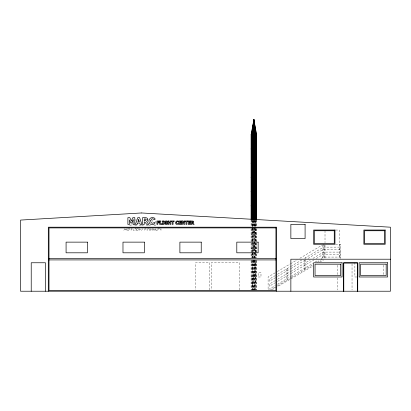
<?xml version="1.0" encoding="UTF-8"?>
<svg xmlns="http://www.w3.org/2000/svg" width="411" height="411" viewBox="0 0 411 411"><rect width="100%" height="100%" fill="white"/><g stroke="black" fill="none" stroke-linecap="round" stroke-linejoin="round"><path stroke-width="0.31" stroke-dasharray="2.06 1.54" d="M152.697 228.603C153.036 229.523 150.976 230.437 151.371 229.086L152.029 229.086L152.029 228.454M142.345 228.624L142.093 229.667A1.439 1.439 0 0 1 141.369 230.263L139.54 230.088C138.99 228.526 141.728 230.792 141.466 228.629M153.575 228.619C153.719 230.237 151.751 230.776 150.549 230.119L150.549 228.454M135.681 220.358L136.149 219.125M252.071 233.597L252.647 228.362M253.484 220.697L252.811 226.841L252.071 220.08M252.914 226.615L253.551 220.794M252.339 260.307L252.066 262.763L253.541 276.279M252.513 257.98L253.546 248.537L252.811 241.781L252.071 248.537L252.472 252.22M252.128 289.925L253.541 276.988L252.066 263.477M252.2 289.986L253.541 277.702M254.209 233.597L254.928 227.196M255.657 220.697L254.969 226.821L254.275 220.697M255.01 227.175L255.729 220.794M254.209 247.823L254.861 242.007M254.928 241.421L255.729 234.311L254.969 227.55L254.209 234.311L255.01 241.401L255.729 235.02M254.204 262.054L254.399 260.307M254.661 257.98L255.241 252.822M255.308 252.21L255.724 248.537L254.969 241.781L254.209 248.537L254.62 252.21M254.481 260.307L254.204 262.763L255.719 276.192M254.753 257.851L255.724 249.246M254.198 276.279L255.719 262.763L255.447 260.307L255.437 289.981M255.719 263.477L254.198 276.988L255.58 289.986M254.265 289.925L255.719 276.988L254.198 263.477M254.337 289.986L255.719 277.702M153.169 219.613L152.168 221.837L151.669 220.722M132.476 223.343L131.638 224.016L130.349 224.016M275.221 272.791L268.1 276.988L268.1 289.796L275.365 285.506M277.41 271.496L290.007 264.067M290.556 263.744L297.127 259.87M299.866 258.257L322.327 245.013M275.365 275.55L269.323 279.115L269.323 281.247L275.365 277.682M277.564 274.255L290.325 266.729M290.875 266.405L301.864 259.922M304.613 258.303L323.585 247.114L340.657 247.114M277.564 276.387L290.325 268.861M290.875 268.537L305.43 259.952M308.034 258.416L323.585 249.246L340.657 249.246M275.365 280.528L269.323 284.093L269.323 286.226L275.365 282.665M277.564 279.233L290.325 271.707M290.875 271.383L310.233 259.968M312.982 258.344L323.585 252.092L340.657 252.092M277.564 281.365L290.325 273.839M290.875 273.515L314.081 259.829M316.28 258.534L323.585 254.229L340.657 254.229M277.564 284.212L290.325 276.685M290.875 276.362L312.982 263.323M315.18 262.028L318.479 260.086M321.222 258.462L323.585 257.07L340.657 257.07M270.423 289.847L275.365 286.929M277.435 285.712L291.425 277.461M291.723 277.286L313.146 264.653M317.379 262.156L322.322 259.238M272.277 289.621L313.1 265.984M319.722 262.151L323.585 259.916M134.695 225.264L136.765 225.264M139.257 225.264L140.947 225.264M141.62 225.264L143.367 225.264M146.342 225.264L148.042 225.264M148.715 225.264L150.405 225.264M154.027 225.264L155.625 225.264L155.625 218.498M127.574 228.814L128.9 228.814L128.9 229.667L127.461 229.667L127.461 230.314L129.748 230.314L129.748 227.494M136.868 228.814L138.194 228.814L138.194 229.667L136.755 229.667L136.755 230.314L139.041 230.314L139.041 227.494M158.836 228.86L160.146 228.86L160.146 230.314L160.989 230.314L160.989 228.624M335.52 230.042L339.234 230.042L339.234 258.493M251.09 234.311L252.4 234.311M253.222 234.311L254.537 234.311M255.447 234.311L256.582 234.311M335.561 244.268L340.657 244.268L340.657 258.493M251.085 248.537L252.4 248.537M253.217 248.537L254.537 248.537L254.537 228.742M255.437 248.537L256.582 248.537M251.08 262.763L252.395 262.763M253.212 262.763L254.532 262.763M255.437 262.763L256.577 262.763M251.08 276.988L252.395 276.988M253.212 276.988L254.527 276.988M255.437 276.988L256.577 276.988M356.779 276.988L354.883 276.988L354.883 262.763M129.414 225.012L131.279 225.392L132.64 225.166A2.872 2.872 0 0 0 133.205 224.879M124.631 228.706L124.893 228.876L123.757 230.314L124.795 230.314L125.735 229.071L126.038 229.071L126.038 230.314L126.886 230.314L126.886 228.624M133.205 218.904L133.693 219.325M255.154 228.439L255.729 233.515M254.209 220.794L254.861 226.615M254.594 252.739L255.293 258.165M252.852 227.196L253.551 233.597M252.071 220.794L252.708 226.615M252.852 241.421L252.071 234.311L252.811 227.55L253.551 234.311L252.775 241.421L252.071 235.02M253.042 243.168L253.551 247.823M252.539 252.837L253.099 257.98M253.356 260.307L253.546 262.054M252.066 249.246L252.385 252.159M252.452 252.739L253.006 257.851M253.279 260.307L253.546 262.763L252.066 276.988L253.479 289.925M252.066 277.702L253.407 289.986M383.335 265.239L383.335 275.134M352.037 264.026L352.037 289.95M339.943 244.268L339.943 258.493M337.811 265.29L337.811 274.779M337.811 277.939L337.811 289.95M325.009 230.674L325.009 242.685M325.009 245.218L325.009 258.493M324.294 244.838L324.294 258.493M323.585 244.268L323.585 258.493M322.871 245.259L322.871 258.442M305.841 257.579L305.841 258.647M305.841 259.711L305.841 268.958M304.613 260.435L304.613 269.683M287.577 268.347L287.577 279.727M286.354 269.071L286.354 280.451M256.582 220.08L256.582 226.266M256.582 228.742L256.577 257.815M256.577 260.291L256.577 289.981M256.3 220.08L256.3 226.266M256.3 228.742L256.294 257.815M256.294 260.291L256.289 289.981M255.729 220.08L255.729 227.792M255.729 228.424L255.724 258.149M255.724 260.291L255.719 289.981M255.447 220.08L255.447 226.266M255.447 228.742L255.437 257.815M254.537 220.08L254.537 226.266M254.532 248.537L254.532 257.815M254.532 260.291L254.527 289.981M254.209 220.08L254.209 226.553M254.209 227.196L254.204 258.211M254.204 260.291L254.198 289.981M253.551 220.08L253.551 226.553M253.551 227.196L253.546 258.211M253.546 260.291L253.541 289.981M253.222 220.08L253.222 226.266M253.222 228.742L253.217 257.815M253.217 260.291L253.212 289.981M252.4 226.266L252.4 220.08L251.09 220.08L251.09 226.266M252.4 228.742L252.395 257.815M252.395 260.291L252.395 289.981M252.077 219.371L252.071 226.553M252.071 227.196L252.066 258.211M252.066 260.291L252.066 289.981M251.419 220.08L251.419 226.266M251.419 228.742L251.414 257.815M251.414 260.291L251.409 289.981M251.09 228.742L251.085 257.815M251.085 260.291L251.08 289.981M239.644 289.95L239.644 262.763L211.192 262.763L211.192 289.95M209.769 289.95L209.769 262.763L195.544 262.763L195.544 289.95M158.286 227.494L158.286 230.314L156.031 230.314L156.031 229.667L157.439 229.667L157.439 228.573M155.276 228.624L155.276 229.723L155.759 229.723L155.759 230.314L153.94 230.314L153.94 229.723L154.423 229.723L154.423 228.624M149.912 228.624L149.912 230.314L149.059 230.314L149.059 228.814L147.903 228.814L147.903 230.314L147.056 230.314L147.056 227.494M145.705 227.576L145.705 230.314L144.857 230.314L144.857 228.67M136.18 228.624L136.18 230.314L135.399 230.314L135.399 227.956L134.099 230.314L133.282 230.314L133.282 227.494M131.946 227.576L131.946 230.314L131.094 230.314L131.094 228.67M260.985 272.724L258.139 272.724L258.139 276.988L260.985 276.988L260.985 272.724"/><path stroke-width="0.62" d="M251.09 219.464L251.1 134.721L253.895 119.781L256.592 134.721L256.587 219.464M252.405 219.464L252.416 134.721L253.895 119.781L256.31 134.721L256.3 219.464M253.227 219.464L253.233 134.721L253.895 119.781L255.745 134.721L255.734 205.058L254.214 191.629L255.734 178.112M253.566 134.012L253.556 219.371L252.143 206.471M254.214 191.629L254.214 219.464M254.537 219.464L254.548 134.721L253.895 119.781L251.429 134.721L251.419 219.464M255.447 219.464L255.457 134.721L253.895 119.781L252.087 134.721L252.077 219.464M254.214 178.112L255.734 191.629L255.734 219.464M252.149 147.657L253.561 134.721L253.895 119.781L254.06 127.251M252.154 148.335L253.561 135.435M252.149 161.883L253.561 148.946L252.154 135.337M252.154 162.561L253.561 149.661M252.143 176.108L253.556 163.177L252.154 149.563M252.149 176.787L253.556 163.886M252.143 190.334L253.556 177.403L252.143 164.467M252.143 191.012L253.556 178.112M252.143 204.56L253.556 191.629L252.143 178.698M252.143 205.243L253.556 192.338M252.138 218.791L253.556 205.854L252.143 192.923M252.143 219.469L253.556 206.569M254.219 148.237L255.74 134.721M255.74 135.435L254.219 148.946L255.74 162.376M254.219 162.463L255.74 148.946L254.219 135.435M255.74 149.661L254.219 163.177L255.734 176.607M254.214 176.689L255.734 163.177L254.219 149.661M255.734 163.886L254.214 177.403L255.734 190.832M254.214 190.92L255.734 177.403L254.214 163.886M255.734 191.629L254.214 205.146L254.219 134.721L253.895 119.781L253.895 121.204M255.734 192.338L254.214 205.854L255.734 219.284M254.214 219.371L255.734 205.854L254.214 192.338M254.281 219.469L255.734 206.569M251.1 134.721L252.416 134.721M253.233 134.721L254.553 134.721M255.457 134.721L256.598 134.721M251.1 148.946L252.416 148.946M253.233 148.946L254.548 148.946M255.457 148.946L256.592 148.946M251.095 163.177L252.416 163.177M253.227 163.177L254.548 163.177M255.452 163.177L256.592 163.177M251.09 177.403L252.411 177.403M253.227 177.403L254.543 177.403M255.447 177.403L256.587 177.403M251.09 191.629L252.405 191.629M253.227 191.629L254.543 191.629M255.447 191.629L256.587 191.629M251.09 205.854L252.405 205.854M253.227 205.854L254.537 205.854M255.447 205.854L256.587 205.854M49.001 258.493L275.925 258.493M390.45 259.207L290.86 259.207L290.86 291.219M49.001 259.916L275.925 259.916M254.219 134.721L255.74 148.15M254.214 206.569L255.663 219.469M252.149 163.789L253.556 176.689M252.143 178.014L253.556 190.92M252.143 192.245L253.556 205.146M252.138 207.149L253.489 219.469M357.729 291.219L357.729 262.763L343.504 262.763L343.504 291.219M357.442 291.219L357.442 263.05L343.786 263.05L343.786 291.219M276.634 291.219L276.634 227.196L48.293 227.196L48.293 291.219M45.446 291.219L45.446 262.763L31.221 262.763L31.221 291.219M150.719 220.486L150.847 222.11L151.567 223.019L152.851 223.255L154.531 222.377L154.531 223.969L153 224.498L150.873 224.319A2.872 2.872 0 0 1 149.429 223.122C147.302 219.834 151.269 215.862 154.531 218.087L154.531 219.7L153.108 218.893A1.896 1.896 0 0 0 151.839 218.904L150.719 220.486M176.468 222.418C175.867 224.786 178.898 222.736 178.374 224.159L176.545 224.334A1.439 1.439 0 0 1 175.826 223.738C174.762 222.094 176.745 220.106 178.374 221.221L178.374 222.027L177.665 221.621A0.945 0.945 0 0 0 177.028 221.627L176.468 222.418M165.237 222.418C164.667 223.394 166.866 224.642 166.542 223.163L165.885 223.163L165.885 222.526L167.364 222.526L167.364 224.19C165.849 225.115 163.686 223.779 164.462 221.976A1.552 1.552 0 0 1 165.073 221.205L166.111 220.938A2.445 2.445 0 0 1 167.349 221.236C167.873 222.911 165.35 220.491 165.237 222.418M147.832 219.51L147.477 220.774L146.542 221.544L148.818 224.416L146.748 224.416L144.862 221.94L144.256 221.94L144.256 224.416L142.566 224.416L142.566 217.655C144.179 217.758 147.703 216.931 147.832 219.51M193.663 221.93L193.021 222.947L194.156 224.385L193.124 224.385L192.178 223.142L191.875 223.142L191.875 224.385L191.033 224.385L191.033 221.005L193.083 221.092L193.663 221.93M146.085 219.726L145.571 220.609L144.256 220.722L144.256 218.899L145.664 219.001L146.085 219.726M192.79 222.038L192.533 222.479L191.875 222.536L191.875 221.627L192.79 222.038M137.598 223.039L137.171 224.416L135.471 224.416L137.752 217.655L139.606 217.655L141.893 224.416L140.146 224.416L139.719 223.039L137.598 223.039M138.656 219.582L137.968 221.812L139.35 221.812L138.656 219.582M133.107 219.936L131.874 222.829L130.719 222.829L129.486 219.936L129.486 224.416L127.888 224.416L127.888 217.655L129.845 217.655L131.345 220.995L132.84 217.655L134.798 217.655L134.798 224.416L133.107 224.416L133.107 219.936M141.476 212.97L20.55 220.08L20.55 291.219L390.45 291.219L390.45 227.196L141.476 212.97M159.191 221.005L156.925 221.005L156.925 224.385L157.773 224.385L157.773 222.932L159.078 222.932L159.078 222.284L157.773 222.284L157.773 221.647L159.191 221.647L159.191 221.005M160.48 221.005L159.627 221.005L159.627 224.385L161.888 224.385L161.888 223.738L160.48 223.738L160.48 221.005M163.974 221.005L162.155 221.005L162.155 221.596L162.638 221.596L162.638 223.795L162.155 223.795L162.155 224.385L163.974 224.385L163.974 223.795L163.491 223.795L163.491 221.596L163.974 221.596L163.974 221.005M168.854 221.005L168.007 221.005L168.007 224.385L168.854 224.385L168.854 222.885L170.01 222.885L170.01 224.385L170.858 224.385L170.858 221.005L170.01 221.005L170.01 222.243L168.854 222.243L168.854 221.005M174.059 221.005L171.207 221.005L171.207 221.647L172.209 221.647L172.209 224.385L173.057 224.385L173.057 221.647L174.059 221.647L174.059 221.005M181.164 221.005L178.872 221.005L178.872 224.385L181.164 224.385L181.164 223.738L179.72 223.738L179.72 222.885L181.051 222.885L181.051 222.243L179.72 222.243L179.72 221.647L181.164 221.647L181.164 221.005M182.777 221.005L181.734 221.005L181.734 224.385L182.515 224.385L182.515 222.027L183.815 224.385L184.637 224.385L184.637 221.005L183.856 221.005L183.856 222.942L182.777 221.005M187.817 221.005L184.971 221.005L184.971 221.647L185.972 221.647L185.972 224.385L186.82 224.385L186.82 221.647L187.817 221.647L187.817 221.005M190.457 221.005L188.166 221.005L188.166 224.385L190.457 224.385L190.457 223.738L189.014 223.738L189.014 222.885L190.344 222.885L190.344 222.243L189.014 222.243L189.014 221.647L190.457 221.647L190.457 221.005M305.09 224.349L290.86 224.349L290.86 238.575L305.09 238.575L305.09 224.349M275.925 227.91L49.001 227.91L49.001 290.505L275.925 290.505L275.925 227.91M334.965 230.042L313.624 230.042L313.624 244.268L334.965 244.268L334.965 230.042M385.199 230.042L363.858 230.042L363.858 244.268L385.199 244.268L385.199 230.042M334.256 230.751L314.338 230.751L314.338 243.559L334.256 243.559L334.256 230.751M384.485 230.751L364.567 230.751L364.567 243.559L384.485 243.559L384.485 230.751M87.415 242.136L66.079 242.136L66.079 252.806L87.415 252.806L87.415 242.136M144.323 242.136L122.981 242.136L122.981 252.806L144.323 252.806L144.323 242.136M201.231 242.136L179.89 242.136L179.89 252.806L201.231 252.806L201.231 242.136M258.139 242.136L236.798 242.136L236.798 252.806L258.139 252.806L258.139 242.136M342.08 262.763L313.624 262.763L313.624 276.988L342.08 276.988L342.08 262.763M387.604 262.763L359.152 262.763L359.152 276.988L387.604 276.988L387.604 262.763M340.657 264.186L315.047 264.186L315.047 275.565L340.657 275.565L340.657 264.186M386.181 264.186L360.575 264.186L360.575 275.565L386.181 275.565L386.181 264.186"/></g></svg>
